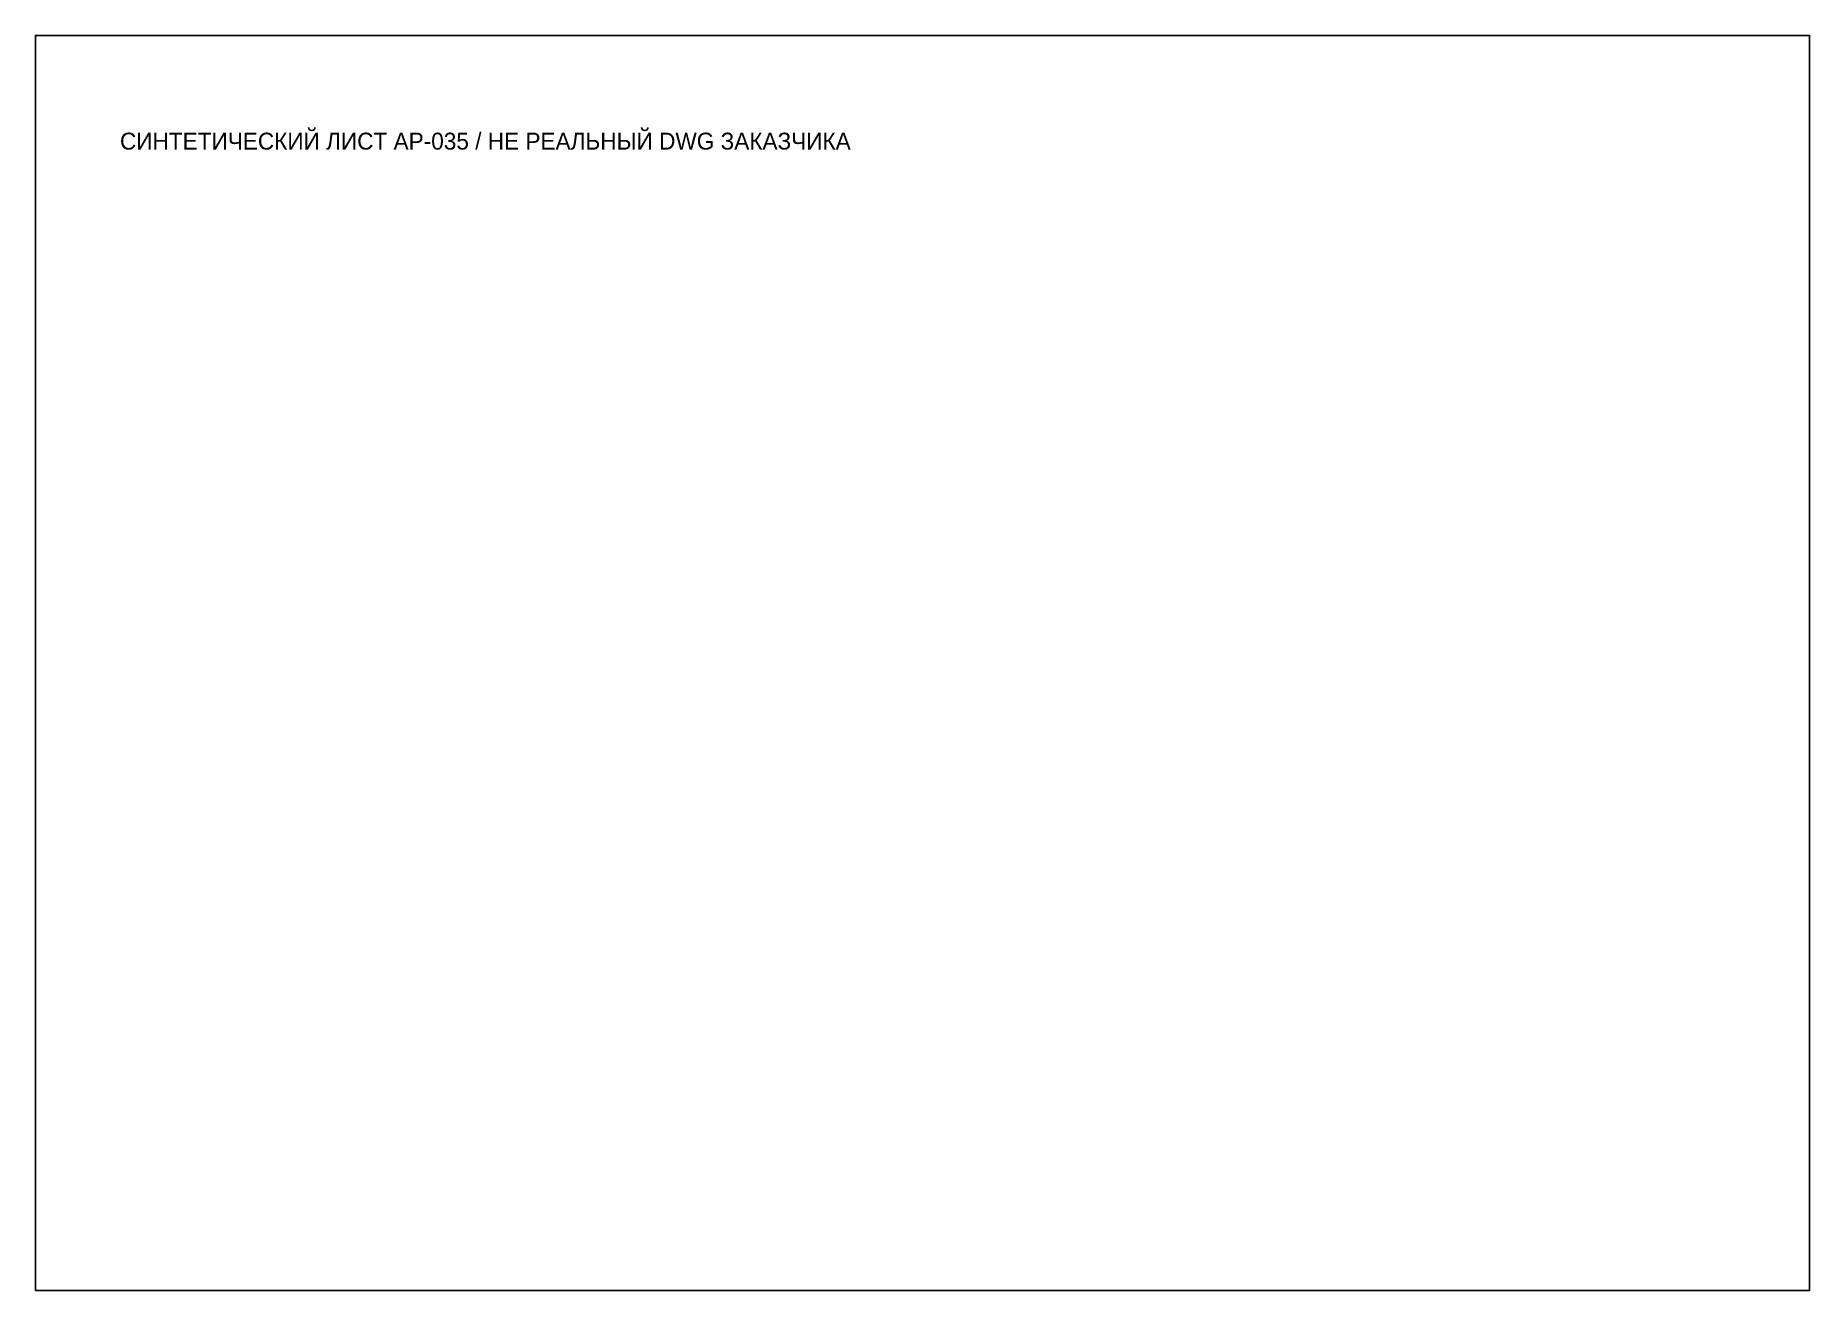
# Paper-space layout 'Лист 35' of a CAD drawing. Header units: millimetres. Extents: x 0 to 420, y 0 to 297.
import ezdxf

# ---------------------------------------------------------------- set-up
doc = ezdxf.new("R2010")
doc.units = ezdxf.units.MM
doc.layers.add('FRAME', color=7, linetype='Continuous')

psp = doc.layouts.new('Лист 35')

# ---------------------------------------------------------------- linework, layer by layer
at = {"layer": 'FRAME'}
psp.add_lwpolyline([(0, 0), (420, 0), (420, 297), (0, 297)], close=True, dxfattribs=at)

# ---------------------------------------------------------------- texts
psp.add_text('СИНТЕТИЧЕСКИЙ ЛИСТ АР-035 / НЕ РЕАЛЬНЫЙ DWG ЗАКАЗЧИКА', height=4, dxfattribs=at).set_placement((20, 270))

doc.saveas('drawing.dxf')
